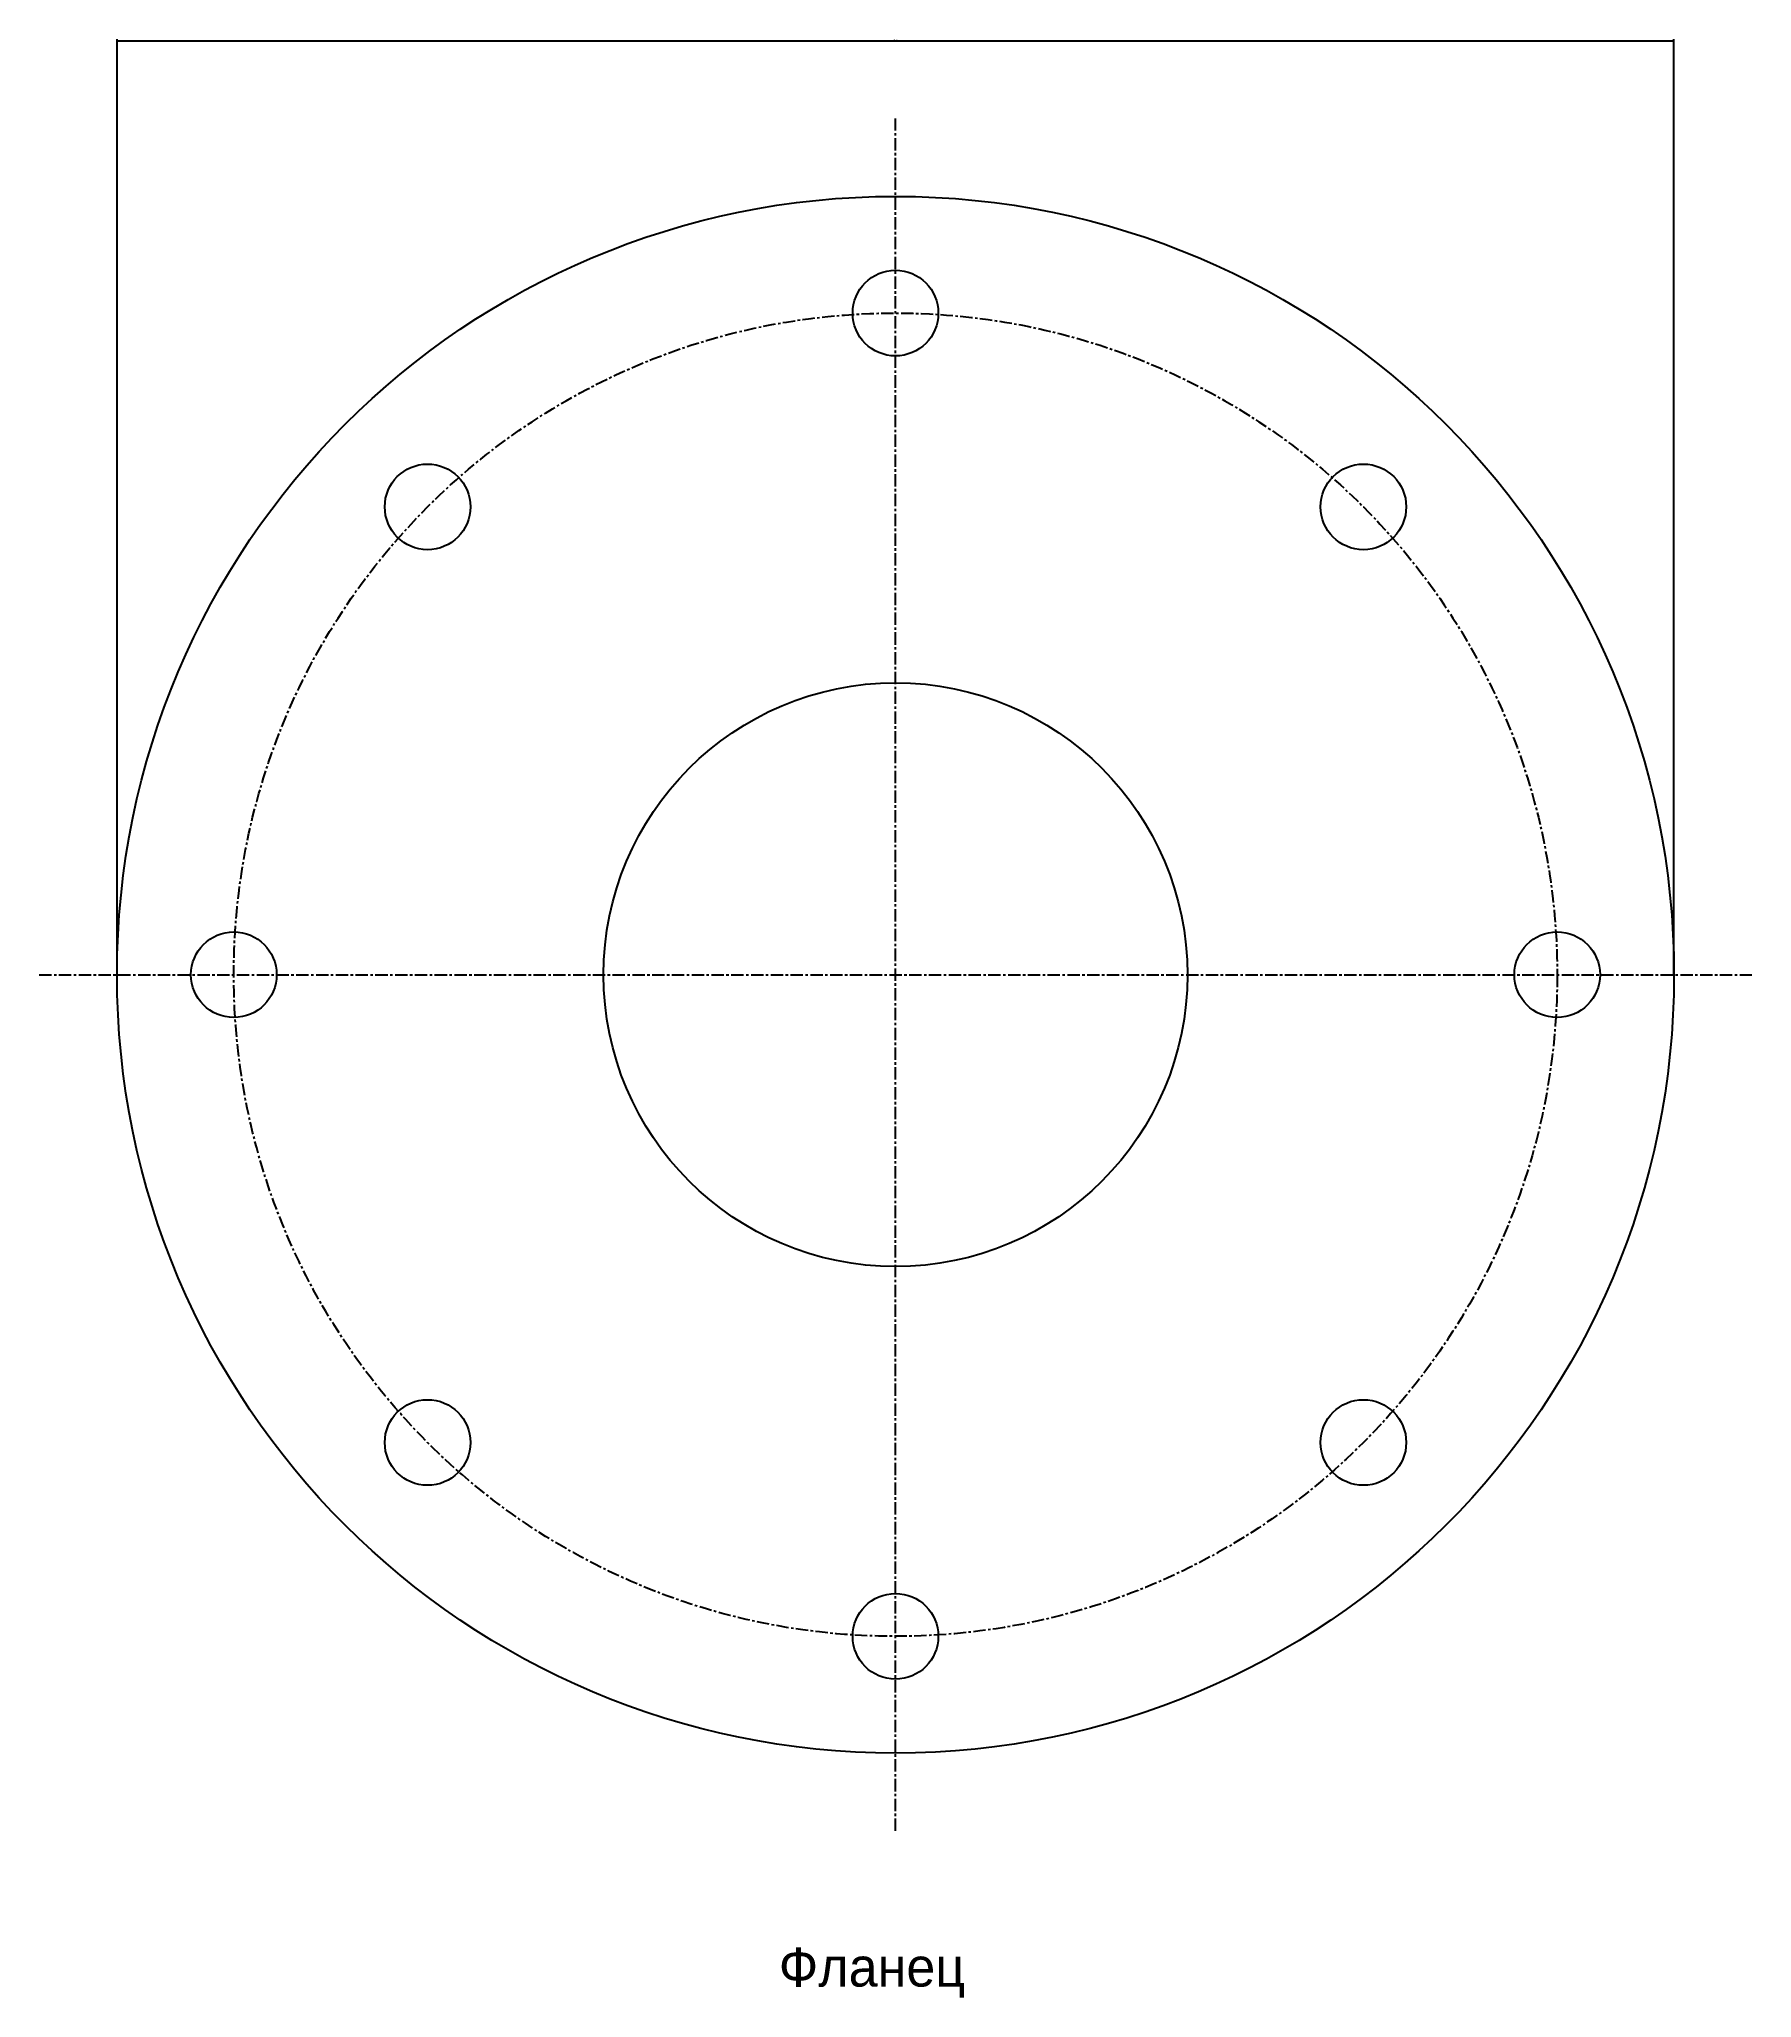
# Model space of a CAD drawing. Header units: millimetres. Extents: x -220 to 220, y -263 to 240.
import ezdxf

# ---------------------------------------------------------------- set-up
doc = ezdxf.new("R2010")
doc.units = ezdxf.units.MM
doc.linetypes.add('CENTER', pattern=[5.08, 3.175, -0.635, 0.635, -0.635])
doc.layers.add('Осевые', color=7, linetype='CENTER')
doc.styles.add('OpenSansCondensed-Light', font='OpenSansCondensed-Light.ttf')
doc.dimstyles.new('EZDXF', dxfattribs={"dimtxt": 0.25, "dimasz": 0.175, "dimexe": 0.375, "dimexo": 0.125, "dimgap": 0.1, "dimtad": 1, "dimlfac": 100, "dimzin": 12, "dimdsep": 46, "dimtxsty": 'OpenSansCondensed-Light', "dimblk": 'ARCHTICK', "dimcen": 2.5, "dimazin": 3, "dimtfac": 0.5, "dimtmove": 2, "dimatfit": 3})

# ---------------------------------------------------------------- blocks, each defined once
blk = doc.blocks.new('_ARCHTICK')
at = {"color": 0, "linetype": 'BYBLOCK', "const_width": 0.15}
blk.add_lwpolyline([(-0.5, -0.5), (0.5, 0.5)], dxfattribs=at)

msp = doc.modelspace()

# ---------------------------------------------------------------- linework, layer by layer
for centre, radius in [((0, 0), 200), ((0, 170), 11), ((-120.20815, 120.20815), 11), ((120.20815, 120.20815), 11), ((0, 0), 75), ((-170, 0), 11), ((170, 0), 11), ((-120.20815, -120.20815), 11), ((120.20815, -120.20815), 11), ((0, -170), 11)]:
    msp.add_circle(centre, radius)
at = {"linetype": 'CENTER'}
msp.add_circle((0, 0), 170, dxfattribs=at)
at = {"layer": 'Осевые'}
for p, q in [((0, -220), (0, 220)), ((-220, 0), (220, 0))]:
    msp.add_line(p, q, dxfattribs=at)

# ---------------------------------------------------------------- texts
msp.add_text('Фланец', height=10).set_placement((-30, -260))

# ---------------------------------------------------------------- dimensions: what is measured, and where the dimension line sits
msp.add_linear_dim(base=(-200, 240), p1=(-200, 0), p2=(200, 0), dimstyle='EZDXF').render()

doc.saveas('drawing.dxf')
